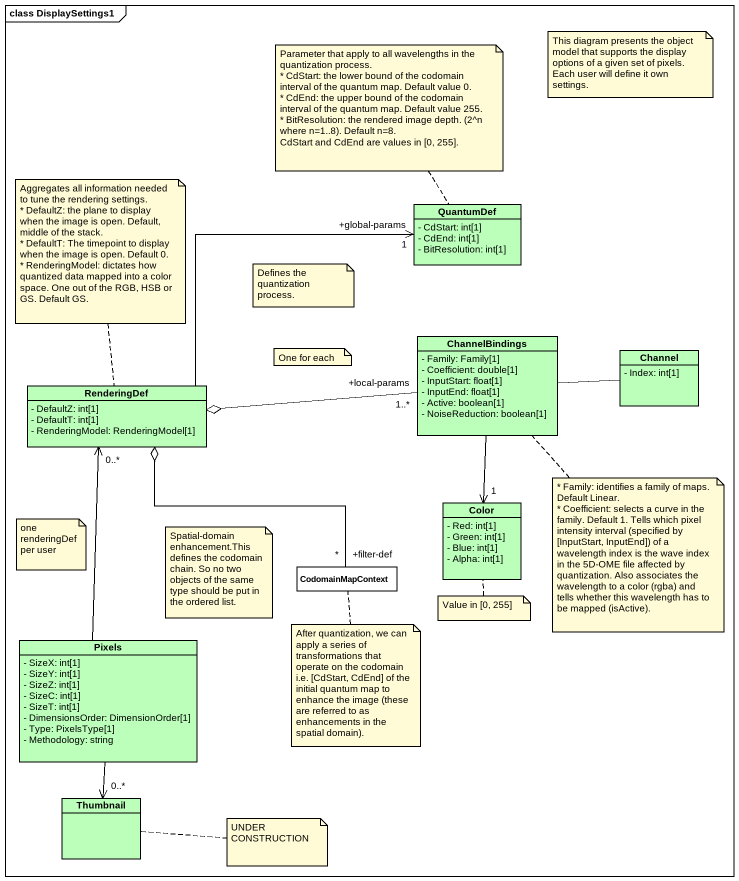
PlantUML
@startuml
mainframe class DisplaySettings1
hide circle
hide empty members
skinparam classAttributeIconSize 0
class QuantumDef #BBFFBB {
  - CdStart: int[1]
  - CdEnd: int[1]
  - BitResolution: int[1]
}
class ChannelBindings #BBFFBB {
  - Family: Family[1]
  - Coefficient: double[1]
  - InputStart: float[1]
  - InputEnd: float[1]
  - Active: boolean[1]
  - NoiseReduction: boolean[1]
}
class Channel #BBFFBB {
  - Index: int[1]
}
class RenderingDef #BBFFBB {
  - DefaultZ: int[1]
  - DefaultT: int[1]
  - RenderingModel: RenderingModel[1]
}
class Color #BBFFBB {
  - Red: int[1]
  - Green: int[1]
  - Blue: int[1]
  - Alpha: int[1]
}
class CodomainMapContext #FFFFFF
class Pixels #BBFFBB {
  - SizeX: int[1]
  - SizeY: int[1]
  - SizeZ: int[1]
  - SizeC: int[1]
  - SizeT: int[1]
  - DimensionsOrder: DimensionOrder[1]
  - Type: PixelsType[1]
  - Methodology: string
}
class Thumbnail #BBFFBB
ChannelBindings -right- Channel
ChannelBindings "+local-params\n1..*" -left-o RenderingDef
ChannelBindings --> "1" Color
RenderingDef -right-> "+global-params\n1" QuantumDef
CodomainMapContext "+filter-def\n*" -up-o RenderingDef
Pixels -up-> "0..*" RenderingDef
Pixels --> "0..*" Thumbnail
note as N1
  This diagram presents the object model that supports the display options of a given set of pixels.
  Each user will define it own settings.
end note
note top of QuantumDef
  Parameter that apply to all wavelengths in the quantization process.
  * CdStart: the lower bound of the codomain interval of the quantum map. Default value 0.
  * CdEnd: the upper bound of the codomain interval of the quantum map. Default value 255.
  * BitResolution: the rendered image depth. (2^n where n=1..8). Default n=8.
  CdStart and CdEnd are values in [0, 255].
end note
note top of RenderingDef
  Aggregates all information needed to tune the rendering settings.
  * DefaultZ: the plane to display when the image is open. Default, middle of the stack.
  * DefaultT: The timepoint to display when the image is open. Default 0.
  * RenderingModel: dictates how quantized data mapped into a color space. One out of the RGB, HSB or GS. Default GS.
end note
note as N4
  Defines the quantization process.
end note
note as N5
  One for each
end note
note bottom of ChannelBindings
  * Family: identifies a family of maps. Default Linear.
  * Coefficient: selects a curve in the family. Default 1. Tells which pixel intensity interval (specified by [InputStart, InputEnd]) of a wavelength index is the wave index in the 5D-OME file affected by quantization. Also associates the wavelength to a color (rgba) and tells whether this wavelength has to be mapped (isActive).
end note
note as N7
  one renderingDef per user
end note
note as N8
  Spatial-domain enhancement.This defines the codomain chain. So no two objects of the same type should be put in the ordered list.
end note
note bottom of CodomainMapContext : After quantization, we can apply a series of transformations that operate on the codomain i.e. [CdStart, CdEnd] of the initial quantum map to enhance the image (these are referred to as enhancements in the spatial domain).
note bottom of Color : Value in [0, 255]
note right of Thumbnail : UNDER CONSTRUCTION
@enduml
